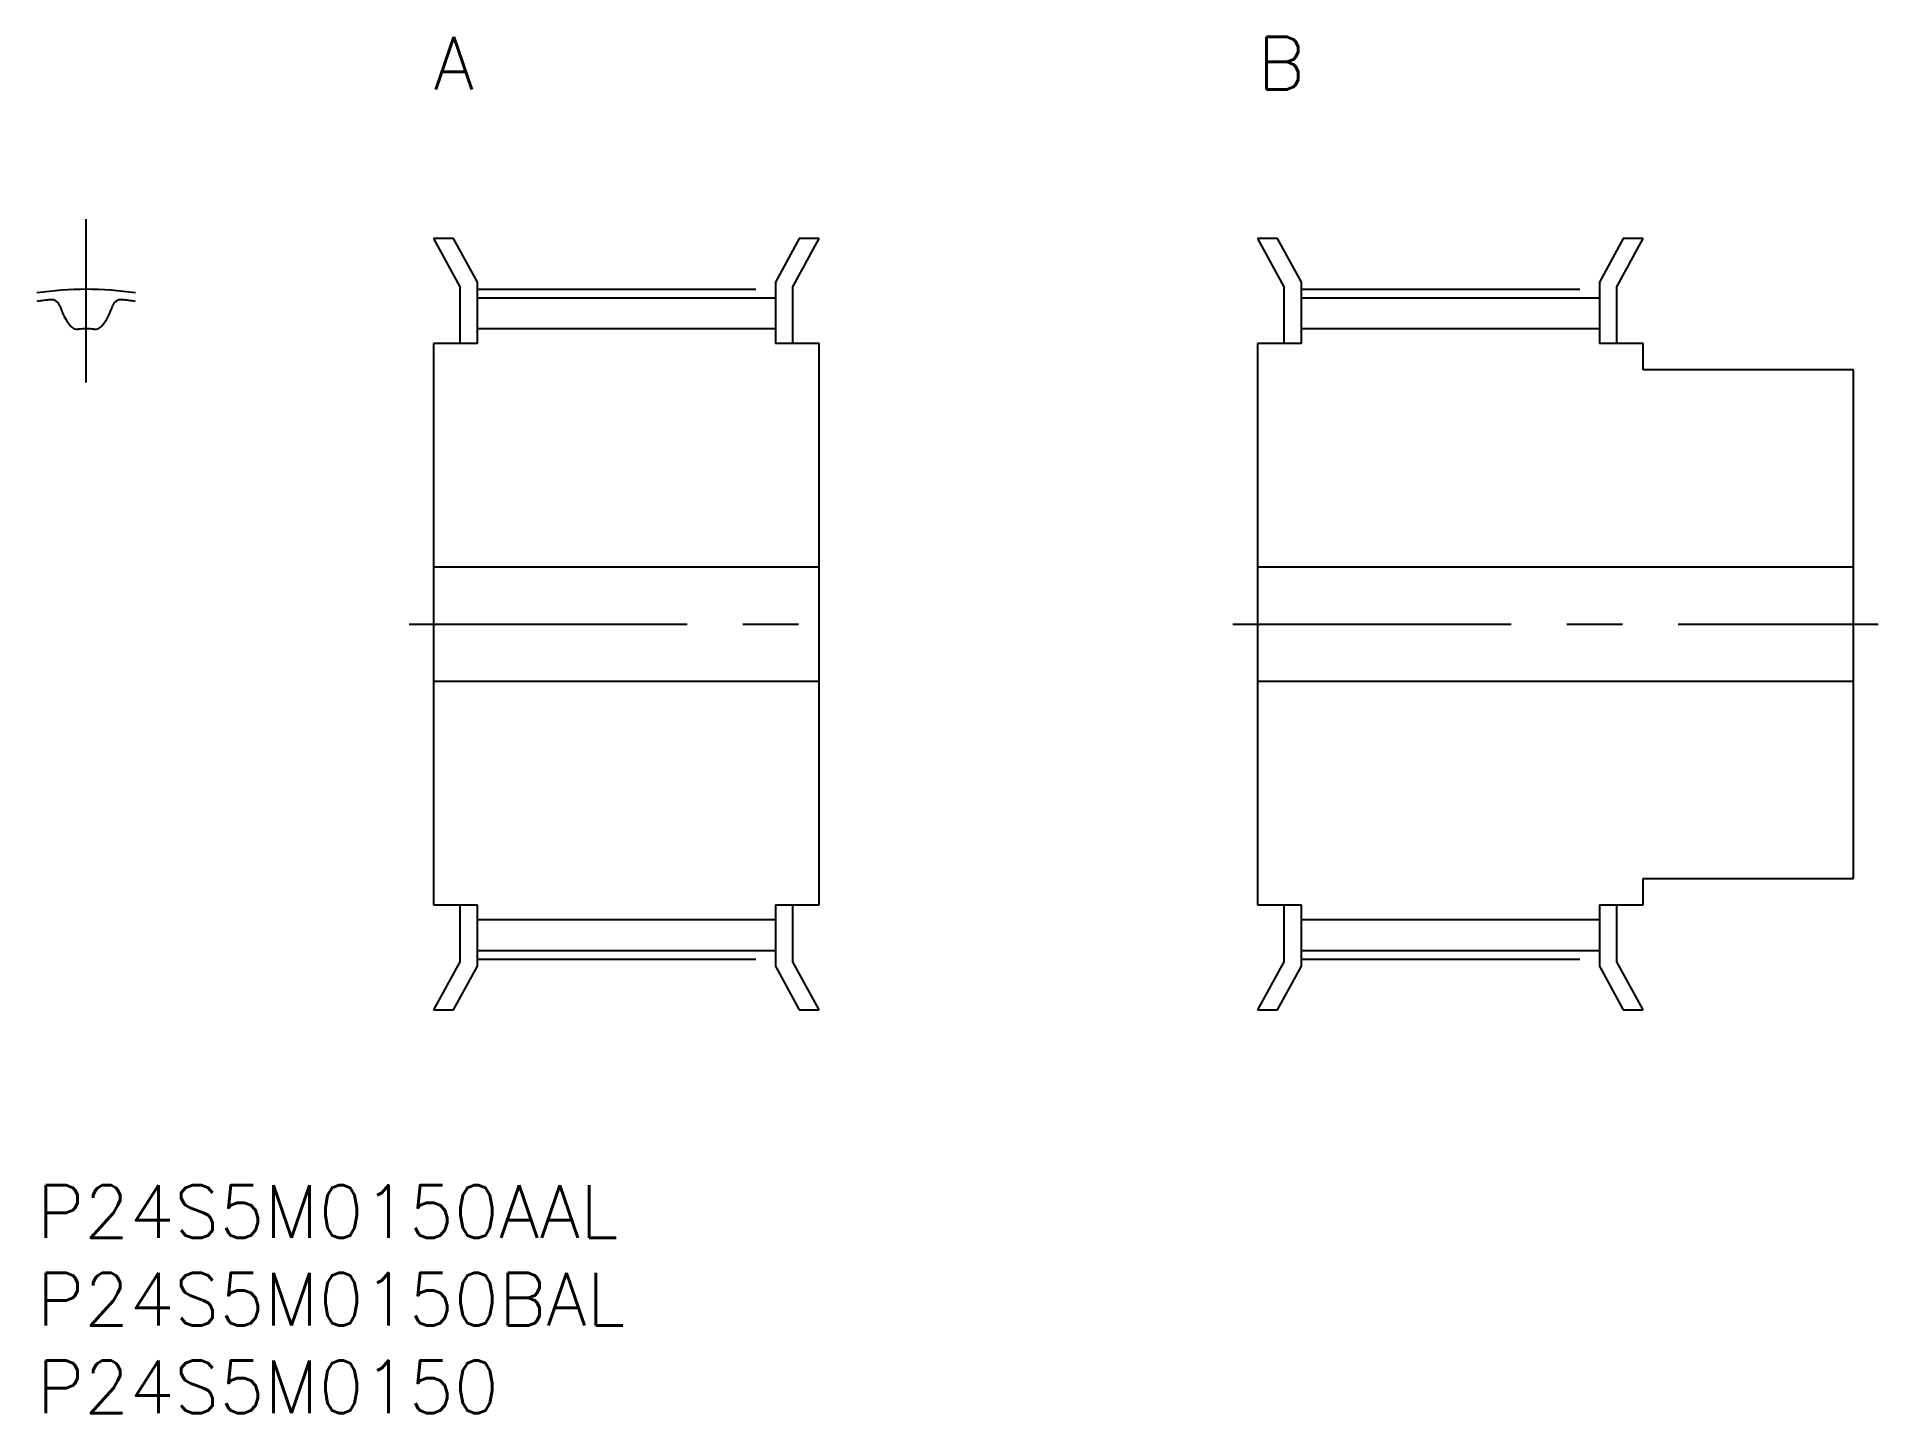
# Model space of a CAD drawing. Extents: x 0 to 105, y -13 to 66.
import ezdxf

# ---------------------------------------------------------------- set-up
doc = ezdxf.new("R2010")
doc.units = 0
doc.header["$LTSCALE"] = 0.5
doc.linetypes.add('CENTER', pattern=[50.8, 31.75, -6.35, 6.35, -6.35])
for name, color, linetype in [('MSM_CENTER', 1, 'CENTER'), ('MSM_CONTINUOUS', 7, 'CONTINUOUS'), ('MSM_PART_NUMBER', 7, 'CONTINUOUS')]:
    doc.layers.add(name, color=color, linetype=linetype)
doc.styles.get("Standard").update_dxf_attribs({"font": 'txt.shx', "height": 1, "bigfont": 'bigfont.shx'})

# ---------------------------------------------------------------- blocks, each defined once
blk = doc.blocks.new('*U36')
at = {"layer": 'MSM_PART_NUMBER'}
blk.add_text('A', height=3, dxfattribs=at).set_placement((22.63, 62.5))
blk = doc.blocks.new('*U37')
at = {"layer": 'MSM_PART_NUMBER'}
blk.add_text('B', height=3, dxfattribs=at).set_placement((69.63, 62.5))
blk = doc.blocks.new('*U38')
at = {"layer": 'MSM_PART_NUMBER'}
blk.add_text('P24S5M0150', height=3, dxfattribs=at).set_placement((0, -13))
blk = doc.blocks.new('*U39')
at = {"layer": 'MSM_PART_NUMBER'}
blk.add_text('P24S5M0150BAL', height=3, dxfattribs=at).set_placement((0, -8))
blk = doc.blocks.new('*U40')
at = {"layer": 'MSM_PART_NUMBER'}
blk.add_text('P24S5M0150AAL', height=3, dxfattribs=at).set_placement((0, -3))

msp = doc.modelspace()

# ---------------------------------------------------------------- linework, layer by layer
at = {"layer": 'MSM_CENTER'}
for p, q in [((2.82, 45.78), (2.82, 55.1)), ((25.13, 51.1), (42.13, 51.1)), ((72.13, 51.1), (89.13, 51.1)), ((21.23, 32), (46.03, 32)), ((68.23, 32), (105.03, 32)), ((25.13, 12.9), (42.13, 12.9)), ((72.13, 12.9), (89.13, 12.9))]:
    msp.add_line(p, q, dxfattribs=at)
msp.add_arc((2.82, 32), 19.1, 81.5233, 98.4767, dxfattribs=at)
at = {"layer": 'MSM_CONTINUOUS'}
for p, q in [((23.77, 54), (22.63, 54)), ((22.63, 54), (24.13, 51.25)), ((25.13, 51.5), (23.77, 54)), ((43.49, 54), (42.13, 51.5)), ((43.13, 51.25), (44.63, 54)), ((44.63, 54), (43.49, 54)), ((70.77, 54), (69.63, 54)), ((69.63, 54), (71.13, 51.25)), ((72.13, 51.5), (70.77, 54)), ((90.49, 54), (89.13, 51.5)), ((90.13, 51.25), (91.63, 54)), ((91.63, 54), (90.49, 54)), ((25.13, 48), (25.13, 51.5)), ((42.13, 51.5), (42.13, 48)), ((72.13, 48), (72.13, 51.5)), ((89.13, 51.5), (89.13, 48)), ((24.13, 51.25), (24.13, 48)), ((25.13, 50.62), (42.13, 50.62)), ((43.13, 48), (43.13, 51.25)), ((71.13, 51.25), (71.13, 48)), ((72.13, 50.62), (89.13, 50.62)), ((90.13, 48), (90.13, 51.25)), ((42.13, 48.85), (25.13, 48.85)), ((89.13, 48.85), (72.13, 48.85)), ((22.63, 48), (22.63, 16)), ((25.13, 48), (22.63, 48)), ((44.63, 48), (42.13, 48)), ((44.63, 16), (44.63, 48)), ((69.63, 48), (69.63, 16)), ((72.13, 48), (69.63, 48)), ((91.63, 48), (89.13, 48)), ((91.63, 46.5), (91.63, 48)), ((103.63, 46.5), (91.63, 46.5)), ((103.63, 17.5), (103.63, 46.5)), ((44.63, 35.25), (22.63, 35.25)), ((103.63, 35.25), (69.63, 35.25)), ((22.63, 28.75), (44.63, 28.75)), ((69.63, 28.75), (103.63, 28.75)), ((91.63, 16), (91.63, 17.5)), ((91.63, 17.5), (103.63, 17.5)), ((22.63, 16), (25.13, 16)), ((24.13, 16), (24.13, 12.75)), ((25.13, 12.5), (25.13, 16)), ((42.13, 16), (42.13, 12.5)), ((42.13, 16), (44.63, 16)), ((43.13, 12.75), (43.13, 16)), ((69.63, 16), (72.13, 16)), ((71.13, 16), (71.13, 12.75)), ((72.13, 12.5), (72.13, 16)), ((89.13, 16), (89.13, 12.5)), ((89.13, 16), (91.63, 16)), ((90.13, 12.75), (90.13, 16)), ((25.13, 15.15), (42.13, 15.15)), ((72.13, 15.15), (89.13, 15.15)), ((24.13, 12.75), (22.63, 10)), ((25.13, 13.38), (42.13, 13.38)), ((44.63, 10), (43.13, 12.75)), ((71.13, 12.75), (69.63, 10)), ((72.13, 13.38), (89.13, 13.38)), ((91.63, 10), (90.13, 12.75)), ((23.77, 10), (25.13, 12.5)), ((42.13, 12.5), (43.49, 10)), ((70.77, 10), (72.13, 12.5)), ((89.13, 12.5), (90.49, 10)), ((22.63, 10), (23.77, 10)), ((43.49, 10), (44.63, 10)), ((69.63, 10), (70.77, 10)), ((90.49, 10), (91.63, 10))]:
    msp.add_line(p, q, dxfattribs=at)
for centre, radius, start, end in [((2.82, 32), 18.62, 96.3031, 98.6969), ((0.83, 50.01), 0.5, 16.7753, 96.3031), ((4.8, 50.01), 0.5, 83.6969, 163.2247), ((2.82, 32), 18.62, 81.3031, 83.6969), ((4.44, 51.1), 3.27, 196.7753, 219.991), ((1.19, 51.1), 3.27, 320.009, 343.2247), ((2.31, 49.32), 0.5, 219.991, 277.6274), ((2.82, 45.57), 3.28, 82.3726, 97.6274), ((3.32, 49.32), 0.5, 262.3726, 320.009)]:
    msp.add_arc(centre, radius, start, end, dxfattribs=at)

# ---------------------------------------------------------------- block references
for name in ['*U36', '*U37', '*U40', '*U39', '*U38']:
    msp.add_blockref(name, (0, 0), dxfattribs=at)

doc.saveas('drawing.dxf')
